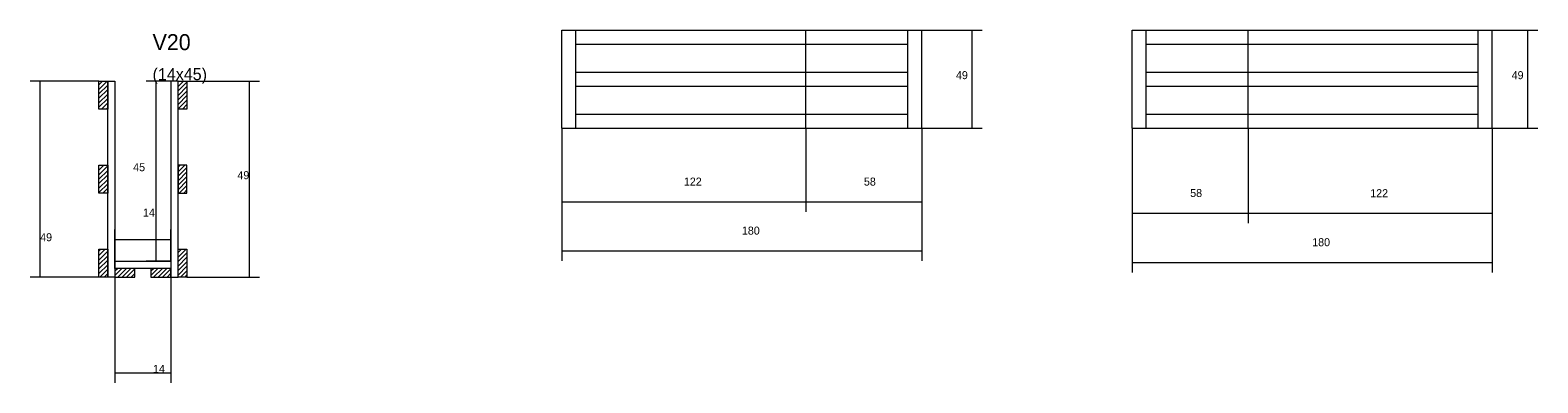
# Model space of a CAD drawing. Header units: metres. Extents: x -10137 to -7900, y 8547 to 9564.
# Drawn here: x -8654 to -7900, y 9214 to 9390 of the extents above; entities that cross this region are included whole.
import ezdxf

# ---------------------------------------------------------------- set-up
doc = ezdxf.new("R2010")
doc.units = ezdxf.units.M
for name, color, linetype in [('COTA', 241, 'Continuous'), ('Cota Seção (2x)', 4, 'Continuous'), ('Madeira', 126, 'Continuous'), ('Painéis', 200, 'Continuous'), ('SARR_2.2x7', 40, 'Continuous'), ('Texto Seção', 7, 'Continuous')]:
    doc.layers.add(name, color=color, linetype=linetype)

msp = doc.modelspace()

# ---------------------------------------------------------------- hatches: boundary and pattern name
at = {"layer": 'Madeira'}
h = msp.add_hatch(dxfattribs=at)
h.set_pattern_fill('ANSI31', scale=0.5)
h.paths.add_polyline_path([(-8615.4, 9365), (-8619.8, 9365), (-8619.8, 9351), (-8615.4, 9351)])
h = msp.add_hatch(dxfattribs=at)
h.set_pattern_fill('ANSI31', scale=0.5)
h.paths.add_polyline_path([(-8575.8, 9365), (-8580.2, 9365), (-8580.2, 9351), (-8575.8, 9351)])
h = msp.add_hatch(dxfattribs=at)
h.set_pattern_fill('ANSI31', scale=0.5)
h.paths.add_polyline_path([(-8615.4, 9323), (-8619.8, 9323), (-8619.8, 9309), (-8615.4, 9309)])
h = msp.add_hatch(dxfattribs=at)
h.set_pattern_fill('ANSI31', scale=0.5)
h.paths.add_polyline_path([(-8580.2, 9323), (-8575.8, 9323), (-8575.8, 9309), (-8580.2, 9309)])
h = msp.add_hatch(dxfattribs=at)
h.set_pattern_fill('ANSI31', scale=0.5)
h.paths.add_polyline_path([(-8615.4, 9281), (-8619.8, 9281), (-8619.8, 9267), (-8615.4, 9267)])
h = msp.add_hatch(dxfattribs=at)
h.set_pattern_fill('ANSI31', scale=0.5)
h.paths.add_polyline_path([(-8575.8, 9281), (-8580.2, 9281), (-8580.2, 9267), (-8575.8, 9267)])
h = msp.add_hatch(dxfattribs=at)
h.set_pattern_fill('ANSI31', scale=0.5)
h.paths.add_polyline_path([(-8611.8, 9271.4), (-8611.8, 9267), (-8611.8, 9267), (-8601.8, 9267), (-8601.8, 9267), (-8601.8, 9271.4), (-8601.8, 9271.4), (-8611.8, 9271.4)])
h = msp.add_hatch(dxfattribs=at)
h.set_pattern_fill('ANSI31', scale=0.5)
h.paths.add_polyline_path([(-8593.8, 9271.4), (-8593.8, 9267), (-8593.8, 9267), (-8583.8, 9267), (-8583.8, 9267), (-8583.8, 9271.4), (-8583.8, 9271.4), (-8593.8, 9271.4)])

# ---------------------------------------------------------------- linework, layer by layer
at = {"layer": 'COTA'}
for p, q in [((-8208.4, 9390.5), (-8178.3, 9390.5)), ((-8183.3, 9341.5), (-8183.3, 9390.5)), ((-7923.3, 9390.5), (-7900.5, 9390.5)), ((-7905.5, 9341.5), (-7905.5, 9390.5)), ((-8619.8, 9365), (-8654.2, 9365)), ((-8649.2, 9267), (-8649.2, 9365)), ((-8575.8, 9365), (-8539.5, 9365)), ((-8544.5, 9267), (-8544.5, 9365)), ((-8388.4, 9341.5), (-8388.4, 9299.7)), ((-8388.4, 9341.5), (-8388.4, 9275.2)), ((-8266.4, 9341.5), (-8266.4, 9299.7)), ((-8266.4, 9341.5), (-8266.4, 9299.7)), ((-8208.4, 9341.5), (-8208.4, 9299.7)), ((-8208.4, 9341.5), (-8208.4, 9275.2)), ((-8208.4, 9341.5), (-8178.3, 9341.5)), ((-8103.3, 9341.5), (-8103.3, 9294)), ((-8103.3, 9341.5), (-8103.3, 9269.4)), ((-8045.3, 9341.5), (-8045.3, 9294)), ((-8045.3, 9341.5), (-8045.3, 9294)), ((-7923.3, 9341.5), (-7923.3, 9294)), ((-7923.3, 9341.5), (-7923.3, 9269.4)), ((-7923.3, 9341.5), (-7900.5, 9341.5)), ((-8388.4, 9304.7), (-8266.4, 9304.7)), ((-8266.4, 9304.7), (-8208.4, 9304.7)), ((-8103.3, 9299), (-8045.3, 9299)), ((-8045.3, 9299), (-7923.3, 9299)), ((-8388.4, 9280.2), (-8208.4, 9280.2)), ((-8103.3, 9274.4), (-7923.3, 9274.4)), ((-8619.8, 9267), (-8654.2, 9267)), ((-8611.8, 9267), (-8611.8, 9214.2)), ((-8583.8, 9267), (-8583.8, 9214.2)), ((-8575.8, 9267), (-8539.5, 9267)), ((-8611.8, 9219.2), (-8583.8, 9219.2))]:
    msp.add_line(p, q, dxfattribs=at)
at = {"layer": 'Cota Seção (2x)'}
for p, q in [((-8583.8, 9365), (-8596.2, 9365)), ((-8591.2, 9275), (-8591.2, 9365)), ((-8611.8, 9275), (-8611.8, 9290.8)), ((-8611.8, 9285.8), (-8583.8, 9285.8)), ((-8583.8, 9275), (-8583.8, 9290.8)), ((-8583.8, 9275), (-8596.2, 9275))]:
    msp.add_line(p, q, dxfattribs=at)
at = {"layer": 'Madeira'}
for points in [[(-8615.4, 9365), (-8615.4, 9351), (-8619.8, 9351), (-8619.8, 9365)], [(-8575.8, 9365), (-8575.8, 9351), (-8580.2, 9351), (-8580.2, 9365)], [(-8615.4, 9323), (-8615.4, 9309), (-8619.8, 9309), (-8619.8, 9323)], [(-8580.2, 9323), (-8580.2, 9309), (-8575.8, 9309), (-8575.8, 9323)], [(-8615.4, 9281), (-8615.4, 9267), (-8619.8, 9267), (-8619.8, 9281)], [(-8575.8, 9281), (-8575.8, 9267), (-8580.2, 9267), (-8580.2, 9281)], [(-8601.8, 9271.4), (-8611.8, 9271.4), (-8611.8, 9267), (-8601.8, 9267)], [(-8583.8, 9271.4), (-8593.8, 9271.4), (-8593.8, 9267), (-8583.8, 9267)]]:
    msp.add_lwpolyline(points, close=True, dxfattribs=at)
at = {"layer": 'Painéis'}
for p, q in [((-8388.4, 9390.5), (-8208.4, 9390.5)), ((-8388.4, 9341.5), (-8388.4, 9390.5)), ((-8266.4, 9341.5), (-8266.4, 9390.5)), ((-8208.4, 9341.5), (-8208.4, 9390.5)), ((-8103.3, 9390.5), (-7923.3, 9390.5)), ((-8103.3, 9341.5), (-8103.3, 9390.5)), ((-8045.3, 9341.5), (-8045.3, 9390.5)), ((-7923.3, 9341.5), (-7923.3, 9390.5)), ((-8388.4, 9341.5), (-8208.4, 9341.5)), ((-8103.3, 9341.5), (-7923.3, 9341.5))]:
    msp.add_line(p, q, dxfattribs=at)
for points in [[(-8615.4, 9267), (-8615.4, 9365), (-8611.8, 9365), (-8611.8, 9267)], [(-8580.2, 9267), (-8580.2, 9365), (-8583.8, 9365), (-8583.8, 9267)], [(-8611.8, 9275), (-8583.8, 9275), (-8583.8, 9271.4), (-8611.8, 9271.4)]]:
    msp.add_lwpolyline(points, close=True, dxfattribs=at)
at = {"layer": 'SARR_2.2x7'}
for p, q in [((-8381.4, 9341.5), (-8381.4, 9390.5)), ((-8215.4, 9341.5), (-8215.4, 9390.5)), ((-8096.3, 9341.5), (-8096.3, 9390.5)), ((-7930.3, 9341.5), (-7930.3, 9390.5)), ((-8381.4, 9383.5), (-8266.4, 9383.5)), ((-8266.4, 9383.5), (-8215.4, 9383.5)), ((-8096.3, 9383.5), (-8045.3, 9383.5)), ((-8045.3, 9383.5), (-7930.3, 9383.5)), ((-8381.4, 9369.5), (-8266.4, 9369.5)), ((-8266.4, 9369.5), (-8215.4, 9369.5)), ((-8096.3, 9369.5), (-8045.3, 9369.5)), ((-8045.3, 9369.5), (-7930.3, 9369.5)), ((-8381.4, 9362.5), (-8266.4, 9362.5)), ((-8266.4, 9362.5), (-8215.4, 9362.5)), ((-8096.3, 9362.5), (-8045.3, 9362.5)), ((-8045.3, 9362.5), (-7930.3, 9362.5)), ((-8381.4, 9348.5), (-8266.4, 9348.5)), ((-8266.4, 9348.5), (-8215.4, 9348.5)), ((-8096.3, 9348.5), (-8045.3, 9348.5)), ((-8045.3, 9348.5), (-7930.3, 9348.5))]:
    msp.add_line(p, q, dxfattribs=at)

# ---------------------------------------------------------------- texts
at = {"layer": 'COTA'}
for s, p in [('49', (-8191.4, 9366)), ('49', (-7913.6, 9366)), ('49', (-8550.6, 9316)), ('122', (-8327.4, 9312.8)), ('58', (-8237.4, 9312.8)), ('58', (-8074.3, 9307.1)), ('122', (-7984.3, 9307)), ('49', (-8649.2, 9285)), ('180', (-8298.4, 9288.3)), ('180', (-8013.3, 9282.5)), ('14', (-8592.8, 9219.2))]:
    msp.add_text(s, height=4, dxfattribs=at).set_placement(p)
at = {"layer": 'Cota Seção (2x)'}
for s, p in [('45', (-8602.7, 9320)), ('14', (-8597.8, 9297.3))]:
    msp.add_text(s, height=4, dxfattribs=at).set_placement(p)
at = {"layer": 'Texto Seção'}
for s, height, p in [('V20', 8, (-8593, 9380.5)), ('(14x45)', 6, (-8593, 9365.5))]:
    msp.add_text(s, height=height, dxfattribs=at).set_placement(p)

doc.saveas('drawing.dxf')
